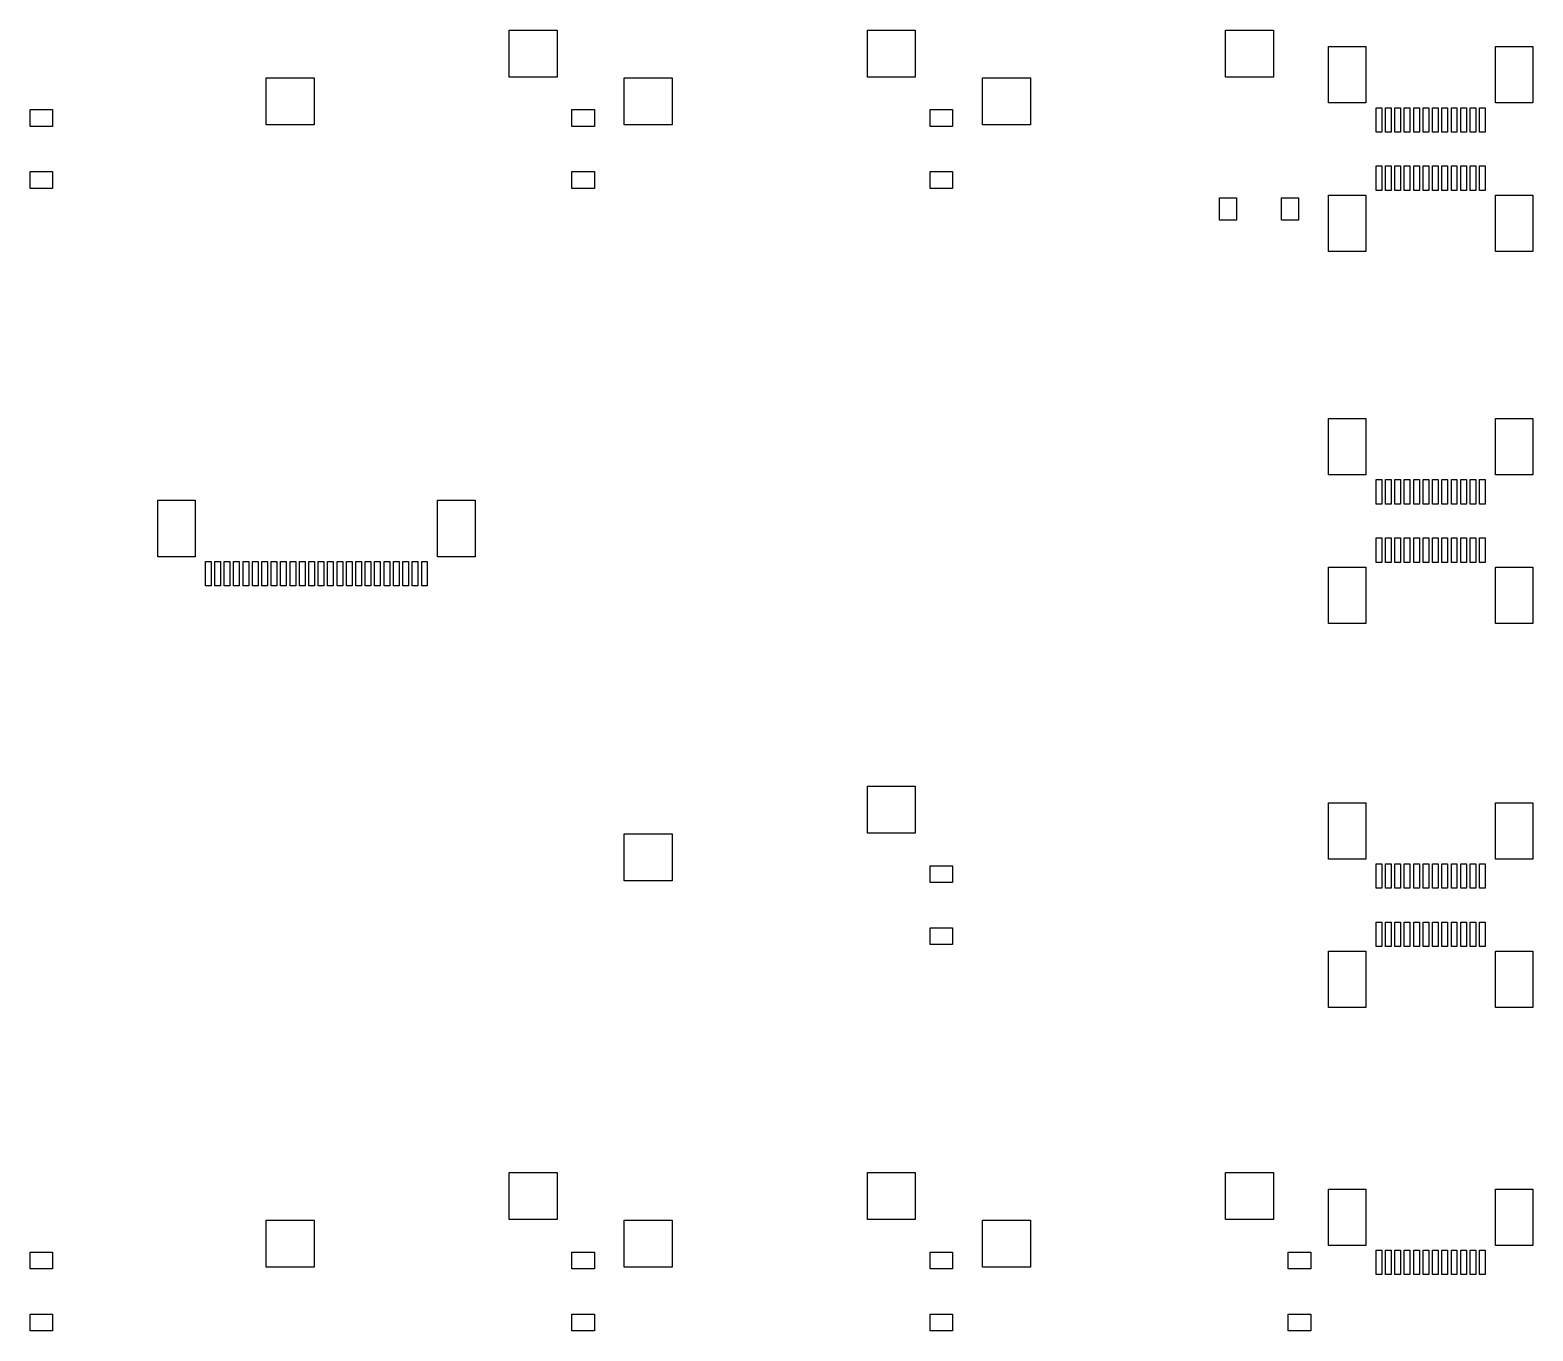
# Model space of a CAD drawing. Extents: x -21 to 350, y -103 to 34.
# Drawn here: x 269.8 to 349.8, y -103.3 to -34.1 of the extents above; entities that cross this region are included whole.
import ezdxf

# ---------------------------------------------------------------- set-up
doc = ezdxf.new("R2010")
doc.units = 0
doc.layers.add('BLACK', color=7, linetype='CONTINUOUS')

msp = doc.modelspace()

# ---------------------------------------------------------------- linework, layer by layer
at = {"layer": 'BLACK', "linetype": 'CONTINUOUS'}
for p, q in [((295.317, -36.5833), (295.317, -34.0833)), ((295.317, -34.0833), (297.867, -34.0833)), ((297.867, -34.0833), (297.867, -36.5833)), ((314.367, -36.5833), (314.367, -34.0833)), ((314.367, -34.0833), (316.917, -34.0833)), ((316.917, -34.0833), (316.917, -36.5833)), ((333.417, -36.5833), (333.417, -34.0833)), ((333.417, -34.0833), (335.967, -34.0833)), ((335.967, -34.0833), (335.967, -36.5833)), ((338.885, -37.9633), (338.885, -34.9633)), ((338.885, -34.9633), (340.885, -34.9633)), ((340.885, -34.9633), (340.885, -37.9633)), ((347.765, -37.9633), (347.765, -34.9633)), ((347.765, -34.9633), (349.765, -34.9633)), ((349.765, -34.9633), (349.765, -37.9633)), ((282.39, -39.1233), (282.39, -36.6233)), ((282.39, -36.6233), (284.94, -36.6233)), ((284.94, -36.6233), (284.94, -39.1233)), ((297.867, -36.5833), (295.317, -36.5833)), ((301.44, -39.1233), (301.44, -36.6233)), ((301.44, -36.6233), (303.99, -36.6233)), ((303.99, -36.6233), (303.99, -39.1233)), ((316.917, -36.5833), (314.367, -36.5833)), ((320.49, -39.1233), (320.49, -36.6233)), ((320.49, -36.6233), (323.04, -36.6233)), ((323.04, -36.6233), (323.04, -39.1233)), ((335.967, -36.5833), (333.417, -36.5833)), ((269.837, -39.2133), (269.837, -38.3133)), ((269.837, -38.3133), (271.037, -38.3133)), ((271.037, -38.3133), (271.037, -39.2133)), ((298.65, -39.2133), (298.65, -38.3133)), ((298.65, -38.3133), (299.85, -38.3133)), ((299.85, -38.3133), (299.85, -39.2133)), ((317.7, -39.2133), (317.7, -38.3133)), ((317.7, -38.3133), (318.9, -38.3133)), ((318.9, -38.3133), (318.9, -39.2133)), ((340.885, -37.9633), (338.885, -37.9633)), ((341.425, -39.5133), (341.425, -38.2133)), ((341.425, -38.2133), (341.725, -38.2133)), ((341.725, -38.2133), (341.725, -39.5133)), ((341.925, -39.5133), (341.925, -38.2133)), ((341.925, -38.2133), (342.225, -38.2133)), ((342.225, -38.2133), (342.225, -39.5133)), ((342.425, -39.5133), (342.425, -38.2133)), ((342.425, -38.2133), (342.725, -38.2133)), ((342.725, -38.2133), (342.725, -39.5133)), ((342.925, -39.5133), (342.925, -38.2133)), ((342.925, -38.2133), (343.225, -38.2133)), ((343.225, -38.2133), (343.225, -39.5133)), ((343.425, -39.5133), (343.425, -38.2133)), ((343.425, -38.2133), (343.725, -38.2133)), ((343.725, -38.2133), (343.725, -39.5133)), ((343.925, -39.5133), (343.925, -38.2133)), ((343.925, -38.2133), (344.225, -38.2133)), ((344.225, -38.2133), (344.225, -39.5133)), ((344.425, -39.5133), (344.425, -38.2133)), ((344.425, -38.2133), (344.725, -38.2133)), ((344.725, -38.2133), (344.725, -39.5133)), ((344.925, -39.5133), (344.925, -38.2133)), ((344.925, -38.2133), (345.225, -38.2133)), ((345.225, -38.2133), (345.225, -39.5133)), ((345.425, -39.5133), (345.425, -38.2133)), ((345.425, -38.2133), (345.725, -38.2133)), ((345.725, -38.2133), (345.725, -39.5133)), ((345.925, -39.5133), (345.925, -38.2133)), ((345.925, -38.2133), (346.225, -38.2133)), ((346.225, -38.2133), (346.225, -39.5133)), ((346.425, -39.5133), (346.425, -38.2133)), ((346.425, -38.2133), (346.725, -38.2133)), ((346.725, -38.2133), (346.725, -39.5133)), ((346.925, -39.5133), (346.925, -38.2133)), ((346.925, -38.2133), (347.225, -38.2133)), ((347.225, -38.2133), (347.225, -39.5133)), ((349.765, -37.9633), (347.765, -37.9633)), ((284.94, -39.1233), (282.39, -39.1233)), ((303.99, -39.1233), (301.44, -39.1233)), ((323.04, -39.1233), (320.49, -39.1233)), ((271.037, -39.2133), (269.837, -39.2133)), ((299.85, -39.2133), (298.65, -39.2133)), ((318.9, -39.2133), (317.7, -39.2133)), ((341.725, -39.5133), (341.425, -39.5133)), ((342.225, -39.5133), (341.925, -39.5133)), ((342.725, -39.5133), (342.425, -39.5133)), ((343.225, -39.5133), (342.925, -39.5133)), ((343.725, -39.5133), (343.425, -39.5133)), ((344.225, -39.5133), (343.925, -39.5133)), ((344.725, -39.5133), (344.425, -39.5133)), ((345.225, -39.5133), (344.925, -39.5133)), ((345.725, -39.5133), (345.425, -39.5133)), ((346.225, -39.5133), (345.925, -39.5133)), ((346.725, -39.5133), (346.425, -39.5133)), ((347.225, -39.5133), (346.925, -39.5133)), ((341.425, -42.6133), (341.425, -41.3133)), ((341.425, -41.3133), (341.725, -41.3133)), ((341.725, -41.3133), (341.725, -42.6133)), ((341.925, -42.6133), (341.925, -41.3133)), ((341.925, -41.3133), (342.225, -41.3133)), ((342.225, -41.3133), (342.225, -42.6133)), ((342.425, -42.6133), (342.425, -41.3133)), ((342.425, -41.3133), (342.725, -41.3133)), ((342.725, -41.3133), (342.725, -42.6133)), ((342.925, -42.6133), (342.925, -41.3133)), ((342.925, -41.3133), (343.225, -41.3133)), ((343.225, -41.3133), (343.225, -42.6133)), ((343.425, -42.6133), (343.425, -41.3133)), ((343.425, -41.3133), (343.725, -41.3133)), ((343.725, -41.3133), (343.725, -42.6133)), ((343.925, -42.6133), (343.925, -41.3133)), ((343.925, -41.3133), (344.225, -41.3133)), ((344.225, -41.3133), (344.225, -42.6133)), ((344.425, -42.6133), (344.425, -41.3133)), ((344.425, -41.3133), (344.725, -41.3133)), ((344.725, -41.3133), (344.725, -42.6133)), ((344.925, -42.6133), (344.925, -41.3133)), ((344.925, -41.3133), (345.225, -41.3133)), ((345.225, -41.3133), (345.225, -42.6133)), ((345.425, -42.6133), (345.425, -41.3133)), ((345.425, -41.3133), (345.725, -41.3133)), ((345.725, -41.3133), (345.725, -42.6133)), ((345.925, -42.6133), (345.925, -41.3133)), ((345.925, -41.3133), (346.225, -41.3133)), ((346.225, -41.3133), (346.225, -42.6133)), ((346.425, -42.6133), (346.425, -41.3133)), ((346.425, -41.3133), (346.725, -41.3133)), ((346.725, -41.3133), (346.725, -42.6133)), ((346.925, -42.6133), (346.925, -41.3133)), ((346.925, -41.3133), (347.225, -41.3133)), ((347.225, -41.3133), (347.225, -42.6133)), ((269.837, -42.5133), (269.837, -41.6133)), ((269.837, -41.6133), (271.037, -41.6133)), ((271.037, -41.6133), (271.037, -42.5133)), ((298.65, -42.5133), (298.65, -41.6133)), ((298.65, -41.6133), (299.85, -41.6133)), ((299.85, -41.6133), (299.85, -42.5133)), ((317.7, -42.5133), (317.7, -41.6133)), ((317.7, -41.6133), (318.9, -41.6133)), ((318.9, -41.6133), (318.9, -42.5133)), ((271.037, -42.5133), (269.837, -42.5133)), ((299.85, -42.5133), (298.65, -42.5133)), ((318.9, -42.5133), (317.7, -42.5133)), ((333.1, -44.2), (333.1, -43)), ((333.1, -43), (334, -43)), ((334, -43), (334, -44.2)), ((336.4, -44.2), (336.4, -43)), ((336.4, -43), (337.3, -43)), ((337.3, -43), (337.3, -44.2)), ((338.885, -45.8633), (338.885, -42.8633)), ((338.885, -42.8633), (340.885, -42.8633)), ((340.885, -42.8633), (340.885, -45.8633)), ((341.725, -42.6133), (341.425, -42.6133)), ((342.225, -42.6133), (341.925, -42.6133)), ((342.725, -42.6133), (342.425, -42.6133)), ((343.225, -42.6133), (342.925, -42.6133)), ((343.725, -42.6133), (343.425, -42.6133)), ((344.225, -42.6133), (343.925, -42.6133)), ((344.725, -42.6133), (344.425, -42.6133)), ((345.225, -42.6133), (344.925, -42.6133)), ((345.725, -42.6133), (345.425, -42.6133)), ((346.225, -42.6133), (345.925, -42.6133)), ((346.725, -42.6133), (346.425, -42.6133)), ((347.225, -42.6133), (346.925, -42.6133)), ((347.765, -45.8633), (347.765, -42.8633)), ((347.765, -42.8633), (349.765, -42.8633)), ((349.765, -42.8633), (349.765, -45.8633)), ((334, -44.2), (333.1, -44.2)), ((337.3, -44.2), (336.4, -44.2)), ((340.885, -45.8633), (338.885, -45.8633)), ((349.765, -45.8633), (347.765, -45.8633)), ((338.885, -57.7483), (338.885, -54.7483)), ((338.885, -54.7483), (340.885, -54.7483)), ((340.885, -54.7483), (340.885, -57.7483)), ((347.765, -57.7483), (347.765, -54.7483)), ((347.765, -54.7483), (349.765, -54.7483)), ((349.765, -54.7483), (349.765, -57.7483)), ((340.885, -57.7483), (338.885, -57.7483)), ((341.425, -59.2983), (341.425, -57.9983)), ((341.425, -57.9983), (341.725, -57.9983)), ((341.725, -57.9983), (341.725, -59.2983)), ((341.925, -59.2983), (341.925, -57.9983)), ((341.925, -57.9983), (342.225, -57.9983)), ((342.225, -57.9983), (342.225, -59.2983)), ((342.425, -59.2983), (342.425, -57.9983)), ((342.425, -57.9983), (342.725, -57.9983)), ((342.725, -57.9983), (342.725, -59.2983)), ((342.925, -59.2983), (342.925, -57.9983)), ((342.925, -57.9983), (343.225, -57.9983)), ((343.225, -57.9983), (343.225, -59.2983)), ((343.425, -59.2983), (343.425, -57.9983)), ((343.425, -57.9983), (343.725, -57.9983)), ((343.725, -57.9983), (343.725, -59.2983)), ((343.925, -59.2983), (343.925, -57.9983)), ((343.925, -57.9983), (344.225, -57.9983)), ((344.225, -57.9983), (344.225, -59.2983)), ((344.425, -59.2983), (344.425, -57.9983)), ((344.425, -57.9983), (344.725, -57.9983)), ((344.725, -57.9983), (344.725, -59.2983)), ((344.925, -59.2983), (344.925, -57.9983)), ((344.925, -57.9983), (345.225, -57.9983)), ((345.225, -57.9983), (345.225, -59.2983)), ((345.425, -59.2983), (345.425, -57.9983)), ((345.425, -57.9983), (345.725, -57.9983)), ((345.725, -57.9983), (345.725, -59.2983)), ((345.925, -59.2983), (345.925, -57.9983)), ((345.925, -57.9983), (346.225, -57.9983)), ((346.225, -57.9983), (346.225, -59.2983)), ((346.425, -59.2983), (346.425, -57.9983)), ((346.425, -57.9983), (346.725, -57.9983)), ((346.725, -57.9983), (346.725, -59.2983)), ((346.925, -59.2983), (346.925, -57.9983)), ((346.925, -57.9983), (347.225, -57.9983)), ((347.225, -57.9983), (347.225, -59.2983)), ((349.765, -57.7483), (347.765, -57.7483)), ((276.624, -62.0983), (276.624, -59.0983)), ((276.624, -59.0983), (278.624, -59.0983)), ((278.624, -59.0983), (278.624, -62.0983)), ((291.504, -62.0983), (291.504, -59.0983)), ((291.504, -59.0983), (293.504, -59.0983)), ((293.504, -59.0983), (293.504, -62.0983)), ((341.725, -59.2983), (341.425, -59.2983)), ((342.225, -59.2983), (341.925, -59.2983)), ((342.725, -59.2983), (342.425, -59.2983)), ((343.225, -59.2983), (342.925, -59.2983)), ((343.725, -59.2983), (343.425, -59.2983)), ((344.225, -59.2983), (343.925, -59.2983)), ((344.725, -59.2983), (344.425, -59.2983)), ((345.225, -59.2983), (344.925, -59.2983)), ((345.725, -59.2983), (345.425, -59.2983)), ((346.225, -59.2983), (345.925, -59.2983)), ((346.725, -59.2983), (346.425, -59.2983)), ((347.225, -59.2983), (346.925, -59.2983)), ((341.425, -62.3983), (341.425, -61.0983)), ((341.425, -61.0983), (341.725, -61.0983)), ((341.725, -61.0983), (341.725, -62.3983)), ((341.925, -62.3983), (341.925, -61.0983)), ((341.925, -61.0983), (342.225, -61.0983)), ((342.225, -61.0983), (342.225, -62.3983)), ((342.425, -62.3983), (342.425, -61.0983)), ((342.425, -61.0983), (342.725, -61.0983)), ((342.725, -61.0983), (342.725, -62.3983)), ((342.925, -62.3983), (342.925, -61.0983)), ((342.925, -61.0983), (343.225, -61.0983)), ((343.225, -61.0983), (343.225, -62.3983)), ((343.425, -62.3983), (343.425, -61.0983)), ((343.425, -61.0983), (343.725, -61.0983)), ((343.725, -61.0983), (343.725, -62.3983)), ((343.925, -62.3983), (343.925, -61.0983)), ((343.925, -61.0983), (344.225, -61.0983)), ((344.225, -61.0983), (344.225, -62.3983)), ((344.425, -62.3983), (344.425, -61.0983)), ((344.425, -61.0983), (344.725, -61.0983)), ((344.725, -61.0983), (344.725, -62.3983)), ((344.925, -62.3983), (344.925, -61.0983)), ((344.925, -61.0983), (345.225, -61.0983)), ((345.225, -61.0983), (345.225, -62.3983)), ((345.425, -62.3983), (345.425, -61.0983)), ((345.425, -61.0983), (345.725, -61.0983)), ((345.725, -61.0983), (345.725, -62.3983)), ((345.925, -62.3983), (345.925, -61.0983)), ((345.925, -61.0983), (346.225, -61.0983)), ((346.225, -61.0983), (346.225, -62.3983)), ((346.425, -62.3983), (346.425, -61.0983)), ((346.425, -61.0983), (346.725, -61.0983)), ((346.725, -61.0983), (346.725, -62.3983)), ((346.925, -62.3983), (346.925, -61.0983)), ((346.925, -61.0983), (347.225, -61.0983)), ((347.225, -61.0983), (347.225, -62.3983)), ((278.624, -62.0983), (276.624, -62.0983)), ((293.504, -62.0983), (291.504, -62.0983)), ((279.164, -63.6483), (279.164, -62.3483)), ((279.164, -62.3483), (279.464, -62.3483)), ((279.464, -62.3483), (279.464, -63.6483)), ((279.664, -63.6483), (279.664, -62.3483)), ((279.664, -62.3483), (279.964, -62.3483)), ((279.964, -62.3483), (279.964, -63.6483)), ((280.164, -63.6483), (280.164, -62.3483)), ((280.164, -62.3483), (280.464, -62.3483)), ((280.464, -62.3483), (280.464, -63.6483)), ((280.664, -63.6483), (280.664, -62.3483)), ((280.664, -62.3483), (280.964, -62.3483)), ((280.964, -62.3483), (280.964, -63.6483)), ((281.164, -63.6483), (281.164, -62.3483)), ((281.164, -62.3483), (281.464, -62.3483)), ((281.464, -62.3483), (281.464, -63.6483)), ((281.664, -63.6483), (281.664, -62.3483)), ((281.664, -62.3483), (281.964, -62.3483)), ((281.964, -62.3483), (281.964, -63.6483)), ((282.164, -63.6483), (282.164, -62.3483)), ((282.164, -62.3483), (282.464, -62.3483)), ((282.464, -62.3483), (282.464, -63.6483)), ((282.664, -63.6483), (282.664, -62.3483)), ((282.664, -62.3483), (282.964, -62.3483)), ((282.964, -62.3483), (282.964, -63.6483)), ((283.164, -63.6483), (283.164, -62.3483)), ((283.164, -62.3483), (283.464, -62.3483)), ((283.464, -62.3483), (283.464, -63.6483)), ((283.664, -63.6483), (283.664, -62.3483)), ((283.664, -62.3483), (283.964, -62.3483)), ((283.964, -62.3483), (283.964, -63.6483)), ((284.164, -63.6483), (284.164, -62.3483)), ((284.164, -62.3483), (284.464, -62.3483)), ((284.464, -62.3483), (284.464, -63.6483)), ((284.664, -63.6483), (284.664, -62.3483)), ((284.664, -62.3483), (284.964, -62.3483)), ((284.964, -62.3483), (284.964, -63.6483)), ((285.164, -63.6483), (285.164, -62.3483)), ((285.164, -62.3483), (285.464, -62.3483)), ((285.464, -62.3483), (285.464, -63.6483)), ((285.664, -63.6483), (285.664, -62.3483)), ((285.664, -62.3483), (285.964, -62.3483)), ((285.964, -62.3483), (285.964, -63.6483)), ((286.164, -63.6483), (286.164, -62.3483)), ((286.164, -62.3483), (286.464, -62.3483)), ((286.464, -62.3483), (286.464, -63.6483)), ((286.664, -63.6483), (286.664, -62.3483)), ((286.664, -62.3483), (286.964, -62.3483)), ((286.964, -62.3483), (286.964, -63.6483)), ((287.164, -63.6483), (287.164, -62.3483)), ((287.164, -62.3483), (287.464, -62.3483)), ((287.464, -62.3483), (287.464, -63.6483)), ((287.664, -63.6483), (287.664, -62.3483)), ((287.664, -62.3483), (287.964, -62.3483)), ((287.964, -62.3483), (287.964, -63.6483)), ((288.164, -63.6483), (288.164, -62.3483)), ((288.164, -62.3483), (288.464, -62.3483)), ((288.464, -62.3483), (288.464, -63.6483)), ((288.664, -63.6483), (288.664, -62.3483)), ((288.664, -62.3483), (288.964, -62.3483)), ((288.964, -62.3483), (288.964, -63.6483)), ((289.164, -63.6483), (289.164, -62.3483)), ((289.164, -62.3483), (289.464, -62.3483)), ((289.464, -62.3483), (289.464, -63.6483)), ((289.664, -63.6483), (289.664, -62.3483)), ((289.664, -62.3483), (289.964, -62.3483)), ((289.964, -62.3483), (289.964, -63.6483)), ((290.164, -63.6483), (290.164, -62.3483)), ((290.164, -62.3483), (290.464, -62.3483)), ((290.464, -62.3483), (290.464, -63.6483)), ((290.664, -63.6483), (290.664, -62.3483)), ((290.664, -62.3483), (290.964, -62.3483)), ((290.964, -62.3483), (290.964, -63.6483)), ((338.885, -65.6483), (338.885, -62.6483)), ((338.885, -62.6483), (340.885, -62.6483)), ((340.885, -62.6483), (340.885, -65.6483)), ((341.725, -62.3983), (341.425, -62.3983)), ((342.225, -62.3983), (341.925, -62.3983)), ((342.725, -62.3983), (342.425, -62.3983)), ((343.225, -62.3983), (342.925, -62.3983)), ((343.725, -62.3983), (343.425, -62.3983)), ((344.225, -62.3983), (343.925, -62.3983)), ((344.725, -62.3983), (344.425, -62.3983)), ((345.225, -62.3983), (344.925, -62.3983)), ((345.725, -62.3983), (345.425, -62.3983)), ((346.225, -62.3983), (345.925, -62.3983)), ((346.725, -62.3983), (346.425, -62.3983)), ((347.225, -62.3983), (346.925, -62.3983)), ((347.765, -65.6483), (347.765, -62.6483)), ((347.765, -62.6483), (349.765, -62.6483)), ((349.765, -62.6483), (349.765, -65.6483)), ((279.464, -63.6483), (279.164, -63.6483)), ((279.964, -63.6483), (279.664, -63.6483)), ((280.464, -63.6483), (280.164, -63.6483)), ((280.964, -63.6483), (280.664, -63.6483)), ((281.464, -63.6483), (281.164, -63.6483)), ((281.964, -63.6483), (281.664, -63.6483)), ((282.464, -63.6483), (282.164, -63.6483)), ((282.964, -63.6483), (282.664, -63.6483)), ((283.464, -63.6483), (283.164, -63.6483)), ((283.964, -63.6483), (283.664, -63.6483)), ((284.464, -63.6483), (284.164, -63.6483)), ((284.964, -63.6483), (284.664, -63.6483)), ((285.464, -63.6483), (285.164, -63.6483)), ((285.964, -63.6483), (285.664, -63.6483)), ((286.464, -63.6483), (286.164, -63.6483)), ((286.964, -63.6483), (286.664, -63.6483)), ((287.464, -63.6483), (287.164, -63.6483)), ((287.964, -63.6483), (287.664, -63.6483)), ((288.464, -63.6483), (288.164, -63.6483)), ((288.964, -63.6483), (288.664, -63.6483)), ((289.464, -63.6483), (289.164, -63.6483)), ((289.964, -63.6483), (289.664, -63.6483)), ((290.464, -63.6483), (290.164, -63.6483)), ((290.964, -63.6483), (290.664, -63.6483)), ((340.885, -65.6483), (338.885, -65.6483)), ((349.765, -65.6483), (347.765, -65.6483)), ((314.367, -76.8053), (314.367, -74.3053)), ((314.367, -74.3053), (316.917, -74.3053)), ((316.917, -74.3053), (316.917, -76.8053)), ((338.885, -78.1853), (338.885, -75.1853)), ((338.885, -75.1853), (340.885, -75.1853)), ((340.885, -75.1853), (340.885, -78.1853)), ((347.765, -78.1853), (347.765, -75.1853)), ((347.765, -75.1853), (349.765, -75.1853)), ((349.765, -75.1853), (349.765, -78.1853)), ((301.44, -79.3453), (301.44, -76.8453)), ((301.44, -76.8453), (303.99, -76.8453)), ((303.99, -76.8453), (303.99, -79.3453)), ((316.917, -76.8053), (314.367, -76.8053)), ((340.885, -78.1853), (338.885, -78.1853)), ((349.765, -78.1853), (347.765, -78.1853)), ((317.7, -79.4353), (317.7, -78.5353)), ((317.7, -78.5353), (318.9, -78.5353)), ((318.9, -78.5353), (318.9, -79.4353)), ((341.425, -79.7353), (341.425, -78.4353)), ((341.425, -78.4353), (341.725, -78.4353)), ((341.725, -78.4353), (341.725, -79.7353)), ((341.925, -79.7353), (341.925, -78.4353)), ((341.925, -78.4353), (342.225, -78.4353)), ((342.225, -78.4353), (342.225, -79.7353)), ((342.425, -79.7353), (342.425, -78.4353)), ((342.425, -78.4353), (342.725, -78.4353)), ((342.725, -78.4353), (342.725, -79.7353)), ((342.925, -79.7353), (342.925, -78.4353)), ((342.925, -78.4353), (343.225, -78.4353)), ((343.225, -78.4353), (343.225, -79.7353)), ((343.425, -79.7353), (343.425, -78.4353)), ((343.425, -78.4353), (343.725, -78.4353)), ((343.725, -78.4353), (343.725, -79.7353)), ((343.925, -79.7353), (343.925, -78.4353)), ((343.925, -78.4353), (344.225, -78.4353)), ((344.225, -78.4353), (344.225, -79.7353)), ((344.425, -79.7353), (344.425, -78.4353)), ((344.425, -78.4353), (344.725, -78.4353)), ((344.725, -78.4353), (344.725, -79.7353)), ((344.925, -79.7353), (344.925, -78.4353)), ((344.925, -78.4353), (345.225, -78.4353)), ((345.225, -78.4353), (345.225, -79.7353)), ((345.425, -79.7353), (345.425, -78.4353)), ((345.425, -78.4353), (345.725, -78.4353)), ((345.725, -78.4353), (345.725, -79.7353)), ((345.925, -79.7353), (345.925, -78.4353)), ((345.925, -78.4353), (346.225, -78.4353)), ((346.225, -78.4353), (346.225, -79.7353)), ((346.425, -79.7353), (346.425, -78.4353)), ((346.425, -78.4353), (346.725, -78.4353)), ((346.725, -78.4353), (346.725, -79.7353)), ((346.925, -79.7353), (346.925, -78.4353)), ((346.925, -78.4353), (347.225, -78.4353)), ((347.225, -78.4353), (347.225, -79.7353)), ((303.99, -79.3453), (301.44, -79.3453)), ((318.9, -79.4353), (317.7, -79.4353)), ((341.725, -79.7353), (341.425, -79.7353)), ((342.225, -79.7353), (341.925, -79.7353)), ((342.725, -79.7353), (342.425, -79.7353)), ((343.225, -79.7353), (342.925, -79.7353)), ((343.725, -79.7353), (343.425, -79.7353)), ((344.225, -79.7353), (343.925, -79.7353)), ((344.725, -79.7353), (344.425, -79.7353)), ((345.225, -79.7353), (344.925, -79.7353)), ((345.725, -79.7353), (345.425, -79.7353)), ((346.225, -79.7353), (345.925, -79.7353)), ((346.725, -79.7353), (346.425, -79.7353)), ((347.225, -79.7353), (346.925, -79.7353)), ((317.7, -82.7353), (317.7, -81.8353)), ((317.7, -81.8353), (318.9, -81.8353)), ((318.9, -81.8353), (318.9, -82.7353)), ((341.425, -82.8353), (341.425, -81.5353)), ((341.425, -81.5353), (341.725, -81.5353)), ((341.725, -81.5353), (341.725, -82.8353)), ((341.925, -82.8353), (341.925, -81.5353)), ((341.925, -81.5353), (342.225, -81.5353)), ((342.225, -81.5353), (342.225, -82.8353)), ((342.425, -82.8353), (342.425, -81.5353)), ((342.425, -81.5353), (342.725, -81.5353)), ((342.725, -81.5353), (342.725, -82.8353)), ((342.925, -82.8353), (342.925, -81.5353)), ((342.925, -81.5353), (343.225, -81.5353)), ((343.225, -81.5353), (343.225, -82.8353)), ((343.425, -82.8353), (343.425, -81.5353)), ((343.425, -81.5353), (343.725, -81.5353)), ((343.725, -81.5353), (343.725, -82.8353)), ((343.925, -82.8353), (343.925, -81.5353)), ((343.925, -81.5353), (344.225, -81.5353)), ((344.225, -81.5353), (344.225, -82.8353)), ((344.425, -82.8353), (344.425, -81.5353)), ((344.425, -81.5353), (344.725, -81.5353)), ((344.725, -81.5353), (344.725, -82.8353)), ((344.925, -82.8353), (344.925, -81.5353)), ((344.925, -81.5353), (345.225, -81.5353)), ((345.225, -81.5353), (345.225, -82.8353)), ((345.425, -82.8353), (345.425, -81.5353)), ((345.425, -81.5353), (345.725, -81.5353)), ((345.725, -81.5353), (345.725, -82.8353)), ((345.925, -82.8353), (345.925, -81.5353)), ((345.925, -81.5353), (346.225, -81.5353)), ((346.225, -81.5353), (346.225, -82.8353)), ((346.425, -82.8353), (346.425, -81.5353)), ((346.425, -81.5353), (346.725, -81.5353)), ((346.725, -81.5353), (346.725, -82.8353)), ((346.925, -82.8353), (346.925, -81.5353)), ((346.925, -81.5353), (347.225, -81.5353)), ((347.225, -81.5353), (347.225, -82.8353)), ((318.9, -82.7353), (317.7, -82.7353)), ((338.885, -86.0853), (338.885, -83.0853)), ((338.885, -83.0853), (340.885, -83.0853)), ((340.885, -83.0853), (340.885, -86.0853)), ((341.725, -82.8353), (341.425, -82.8353)), ((342.225, -82.8353), (341.925, -82.8353)), ((342.725, -82.8353), (342.425, -82.8353)), ((343.225, -82.8353), (342.925, -82.8353)), ((343.725, -82.8353), (343.425, -82.8353)), ((344.225, -82.8353), (343.925, -82.8353)), ((344.725, -82.8353), (344.425, -82.8353)), ((345.225, -82.8353), (344.925, -82.8353)), ((345.725, -82.8353), (345.425, -82.8353)), ((346.225, -82.8353), (345.925, -82.8353)), ((346.725, -82.8353), (346.425, -82.8353)), ((347.225, -82.8353), (346.925, -82.8353)), ((347.765, -86.0853), (347.765, -83.0853)), ((347.765, -83.0853), (349.765, -83.0853)), ((349.765, -83.0853), (349.765, -86.0853)), ((340.885, -86.0853), (338.885, -86.0853)), ((349.765, -86.0853), (347.765, -86.0853)), ((295.317, -97.3553), (295.317, -94.8553)), ((295.317, -94.8553), (297.867, -94.8553)), ((297.867, -94.8553), (297.867, -97.3553)), ((314.367, -97.3553), (314.367, -94.8553)), ((314.367, -94.8553), (316.917, -94.8553)), ((316.917, -94.8553), (316.917, -97.3553)), ((333.417, -97.3553), (333.417, -94.8553)), ((333.417, -94.8553), (335.967, -94.8553)), ((335.967, -94.8553), (335.967, -97.3553)), ((338.885, -98.7353), (338.885, -95.7353)), ((338.885, -95.7353), (340.885, -95.7353)), ((340.885, -95.7353), (340.885, -98.7353)), ((347.765, -98.7353), (347.765, -95.7353)), ((347.765, -95.7353), (349.765, -95.7353)), ((349.765, -95.7353), (349.765, -98.7353)), ((282.39, -99.8953), (282.39, -97.3953)), ((282.39, -97.3953), (284.94, -97.3953)), ((284.94, -97.3953), (284.94, -99.8953)), ((297.867, -97.3553), (295.317, -97.3553)), ((301.44, -99.8953), (301.44, -97.3953)), ((301.44, -97.3953), (303.99, -97.3953)), ((303.99, -97.3953), (303.99, -99.8953)), ((316.917, -97.3553), (314.367, -97.3553)), ((320.49, -99.8953), (320.49, -97.3953)), ((320.49, -97.3953), (323.04, -97.3953)), ((323.04, -97.3953), (323.04, -99.8953)), ((335.967, -97.3553), (333.417, -97.3553)), ((269.837, -99.9853), (269.837, -99.0853)), ((269.837, -99.0853), (271.037, -99.0853)), ((271.037, -99.0853), (271.037, -99.9853)), ((298.65, -99.9853), (298.65, -99.0853)), ((298.65, -99.0853), (299.85, -99.0853)), ((299.85, -99.0853), (299.85, -99.9853)), ((317.7, -99.9853), (317.7, -99.0853)), ((317.7, -99.0853), (318.9, -99.0853)), ((318.9, -99.0853), (318.9, -99.9853)), ((336.75, -99.9853), (336.75, -99.0853)), ((336.75, -99.0853), (337.95, -99.0853)), ((337.95, -99.0853), (337.95, -99.9853)), ((340.885, -98.7353), (338.885, -98.7353)), ((341.425, -100.285), (341.425, -98.9853)), ((341.425, -98.9853), (341.725, -98.9853)), ((341.725, -98.9853), (341.725, -100.285)), ((341.925, -100.285), (341.925, -98.9853)), ((341.925, -98.9853), (342.225, -98.9853)), ((342.225, -98.9853), (342.225, -100.285)), ((342.425, -100.285), (342.425, -98.9853)), ((342.425, -98.9853), (342.725, -98.9853)), ((342.725, -98.9853), (342.725, -100.285)), ((342.925, -100.285), (342.925, -98.9853)), ((342.925, -98.9853), (343.225, -98.9853)), ((343.225, -98.9853), (343.225, -100.285)), ((343.425, -100.285), (343.425, -98.9853)), ((343.425, -98.9853), (343.725, -98.9853)), ((343.725, -98.9853), (343.725, -100.285)), ((343.925, -100.285), (343.925, -98.9853)), ((343.925, -98.9853), (344.225, -98.9853)), ((344.225, -98.9853), (344.225, -100.285)), ((344.425, -100.285), (344.425, -98.9853)), ((344.425, -98.9853), (344.725, -98.9853)), ((344.725, -98.9853), (344.725, -100.285)), ((344.925, -100.285), (344.925, -98.9853)), ((344.925, -98.9853), (345.225, -98.9853)), ((345.225, -98.9853), (345.225, -100.285)), ((345.425, -100.285), (345.425, -98.9853)), ((345.425, -98.9853), (345.725, -98.9853)), ((345.725, -98.9853), (345.725, -100.285)), ((345.925, -100.285), (345.925, -98.9853)), ((345.925, -98.9853), (346.225, -98.9853)), ((346.225, -98.9853), (346.225, -100.285)), ((346.425, -100.285), (346.425, -98.9853)), ((346.425, -98.9853), (346.725, -98.9853)), ((346.725, -98.9853), (346.725, -100.285)), ((346.925, -100.285), (346.925, -98.9853)), ((346.925, -98.9853), (347.225, -98.9853)), ((347.225, -98.9853), (347.225, -100.285)), ((349.765, -98.7353), (347.765, -98.7353)), ((284.94, -99.8953), (282.39, -99.8953)), ((303.99, -99.8953), (301.44, -99.8953)), ((323.04, -99.8953), (320.49, -99.8953)), ((271.037, -99.9853), (269.837, -99.9853)), ((299.85, -99.9853), (298.65, -99.9853)), ((318.9, -99.9853), (317.7, -99.9853)), ((337.95, -99.9853), (336.75, -99.9853)), ((341.725, -100.285), (341.425, -100.285)), ((342.225, -100.285), (341.925, -100.285)), ((342.725, -100.285), (342.425, -100.285)), ((343.225, -100.285), (342.925, -100.285)), ((343.725, -100.285), (343.425, -100.285)), ((344.225, -100.285), (343.925, -100.285)), ((344.725, -100.285), (344.425, -100.285)), ((345.225, -100.285), (344.925, -100.285)), ((345.725, -100.285), (345.425, -100.285)), ((346.225, -100.285), (345.925, -100.285)), ((346.725, -100.285), (346.425, -100.285)), ((347.225, -100.285), (346.925, -100.285)), ((269.837, -103.285), (269.837, -102.385)), ((269.837, -102.385), (271.037, -102.385)), ((271.037, -102.385), (271.037, -103.285)), ((298.65, -103.285), (298.65, -102.385)), ((298.65, -102.385), (299.85, -102.385)), ((299.85, -102.385), (299.85, -103.285)), ((317.7, -103.285), (317.7, -102.385)), ((317.7, -102.385), (318.9, -102.385)), ((318.9, -102.385), (318.9, -103.285)), ((336.75, -103.285), (336.75, -102.385)), ((336.75, -102.385), (337.95, -102.385)), ((337.95, -102.385), (337.95, -103.285)), ((271.037, -103.285), (269.837, -103.285)), ((299.85, -103.285), (298.65, -103.285)), ((318.9, -103.285), (317.7, -103.285)), ((337.95, -103.285), (336.75, -103.285))]:
    msp.add_line(p, q, dxfattribs=at)

doc.saveas('drawing.dxf')
